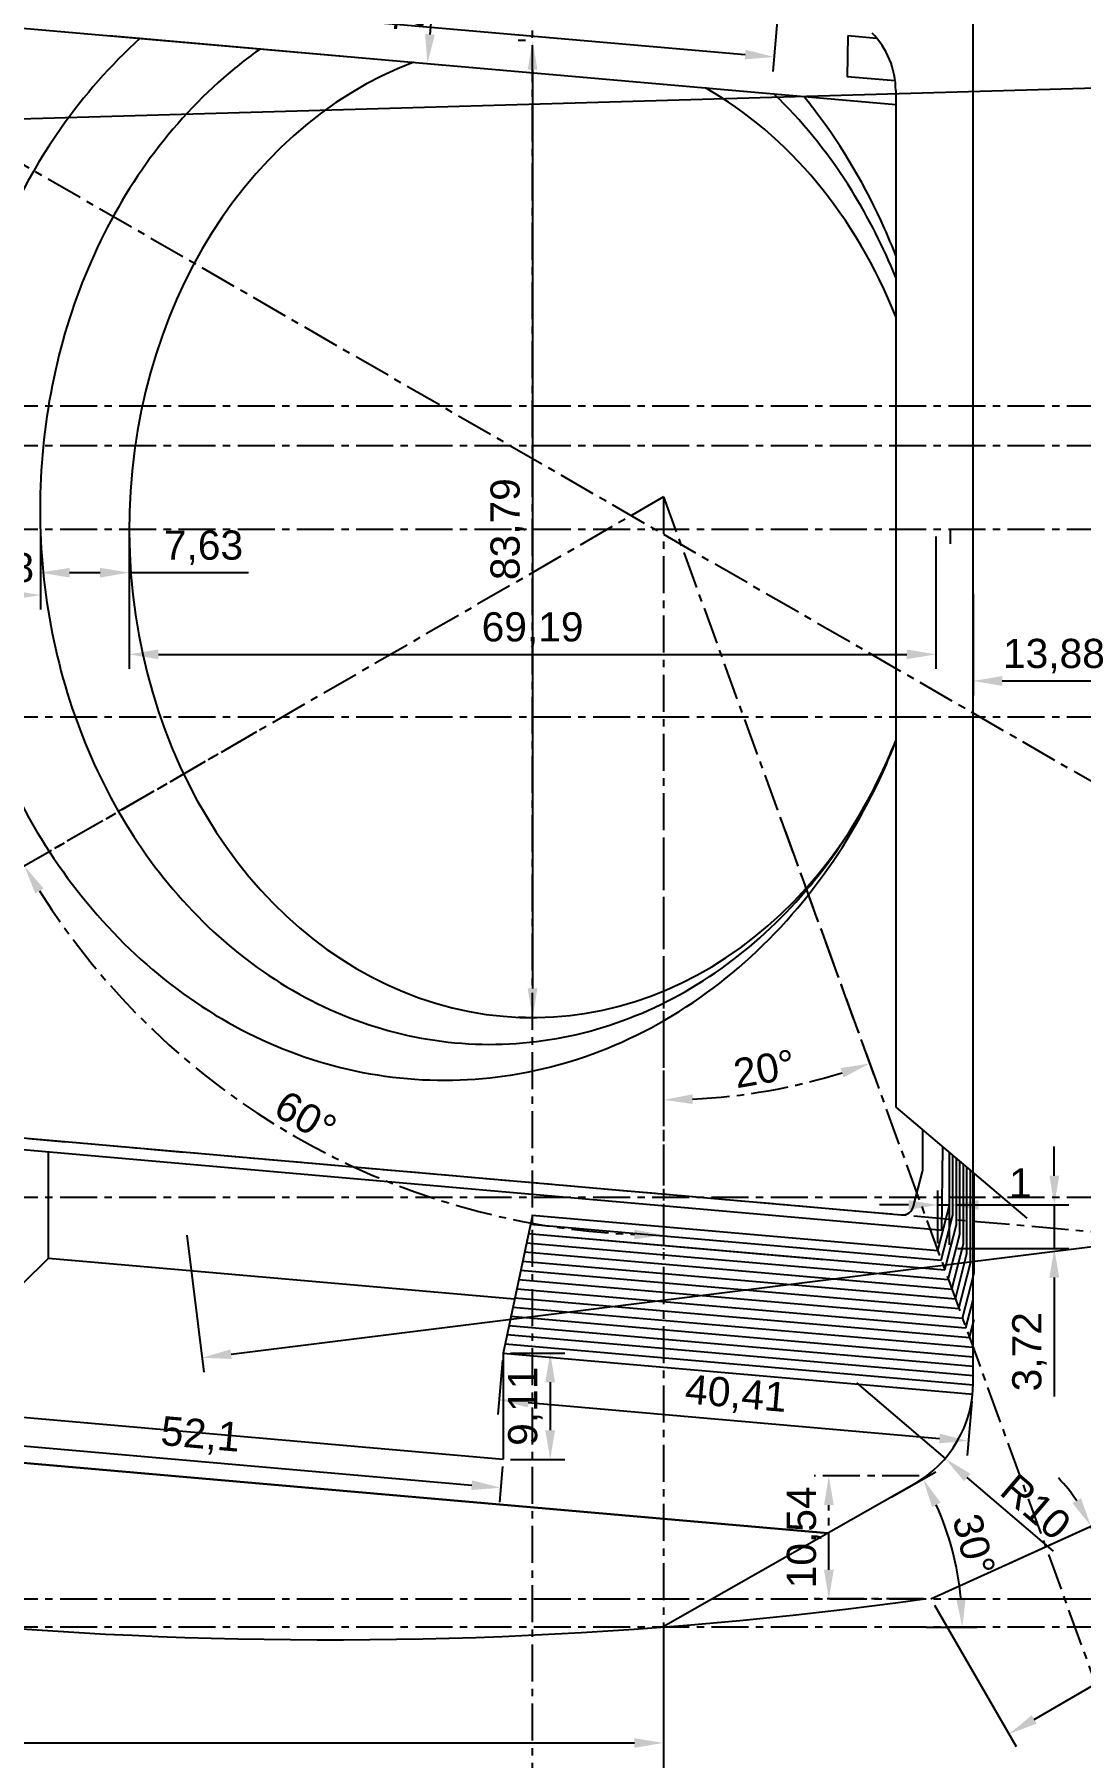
# Model space of a CAD drawing. Header units: millimetres. Extents: x -148 to 420, y -73 to 454.
# Drawn here: x -13.3 to 76.5, y -48.8 to 98.9 of the extents above; entities that cross this region are included whole.
import ezdxf

# ---------------------------------------------------------------- set-up
doc = ezdxf.new("R2010")
doc.units = ezdxf.units.MM
doc.header["$LTSCALE"] = 0.1
doc.linetypes.add('CENTER', pattern=[50.8, 31.75, -6.35, 6.35, -6.35])
doc.layers.add('axe', color=10, linetype='CENTER')
doc.layers.add('ls', color=7, linetype='Continuous')
doc.styles.get("Standard").update_dxf_attribs({"font": 'arial.ttf'})
doc.dimstyles.new('ISO-25', dxfattribs={"dimtxt": 2.5, "dimasz": 2.5, "dimexe": 1.25, "dimexo": 0.625, "dimtad": 1, "dimtxsty": 'Standard', "dimcen": 2.5, "dimadec": 0, "dimazin": 0, "dimtfac": 1, "dimtmove": 0, "dimatfit": 3, "dimfxl": 1, "dimarcsym": 0})

# ---------------------------------------------------------------- blocks, each defined once
blk = doc.blocks.new('*D1')
at = {"layer": 'axe', "color": 0, "lineweight": -2, "transparency": 16777216}
for p, q in [((5.78, 39.13), (-15.22, 27)), ((40.69, 18.98), (40.69, -5.27))]:
    blk.add_line(p, q, dxfattribs=at)
blk.add_arc((40.69, 59.28), 63.3, 212.2629, 267.7371, dxfattribs=at)
at = {"layer": 'axe', "color": 0, "transparency": 16777216}
for points in [[(-13.2, 25.27), (-12.48, 25.7), (-14.13, 27.63)], [(38.2, -3.56), (38.18, -4.39), (40.69, -4.02)]]:
    blk.add_solid(points, dxfattribs=at)
at = {"layer": 'Defpoints', "color": 0, "transparency": 16777216}
for p in [(40.69, 59.28), (6.33, 39.44), (40.69, 19.6), (0, 10.79)]:
    blk.add_point(p, dxfattribs=at)
at = {"layer": 'axe', "color": 0, "transparency": 16777216, "insert": (9.99, 6.1), "char_height": 2.5, "attachment_point": 5, "rotation": 330}
blk.add_mtext('60°', dxfattribs=at)
blk = doc.blocks.new('*D2')
at = {"layer": 'axe', "color": 0, "lineweight": -2, "transparency": 16777216}
for p, q in [((50.7, 31.78), (58.8, 9.52)), ((40.69, 30.01), (40.69, 6.32))]:
    blk.add_line(p, q, dxfattribs=at)
blk.add_arc((40.69, 59.28), 51.71, 272.7705, 287.2295, dxfattribs=at)
at = {"layer": 'axe', "color": 0, "transparency": 16777216}
for points in [[(55.87, 10.29), (56.14, 9.5), (58.37, 10.69)], [(43.2, 7.22), (43.18, 8.05), (40.69, 7.57)]]:
    blk.add_solid(points, dxfattribs=at)
at = {"layer": 'Defpoints', "color": 0, "transparency": 16777216}
for p in [(40.69, 59.28), (50.48, 32.37), (40.69, 30.64), (46.69, 7.92)]:
    blk.add_point(p, dxfattribs=at)
at = {"layer": 'axe', "color": 0, "transparency": 16777216, "insert": (49.34, 10.23), "char_height": 2.5, "attachment_point": 5, "rotation": 10}
blk.add_mtext('20°', dxfattribs=at)
blk = doc.blocks.new('*D12')
at = {"layer": 'Defpoints', "color": 0, "transparency": 16777216}
for p in [(-24.96, -18.71), (26.94, -23.26), (26.73, -25.69)]:
    blk.add_point(p, dxfattribs=at)
at = {"layer": 'ls', "color": 0, "lineweight": -2, "transparency": 16777216}
for p, q in [((-25.02, -19.34), (-25.29, -22.39)), ((-22.69, -21.36), (24.24, -25.47)), ((26.89, -23.88), (26.62, -26.93))]:
    blk.add_line(p, q, dxfattribs=at)
at = {"layer": 'ls', "color": 0, "transparency": 16777216}
for points in [[(-22.65, -20.95), (-22.72, -21.78), (-25.18, -21.15)], [(24.27, -25.06), (24.2, -25.89), (26.73, -25.69)]]:
    blk.add_solid(points, dxfattribs=at)
at = {"layer": 'ls', "color": 0, "transparency": 16777216, "insert": (0.96, -21.3), "char_height": 2.5, "attachment_point": 5, "rotation": 355}
blk.add_mtext('52,1', dxfattribs=at)
blk = doc.blocks.new('*D13')
at = {"layer": 'Defpoints', "color": 0, "transparency": 16777216}
for p in [(26.94, -14.14), (26.94, -23.26), (30.97, -23.26)]:
    blk.add_point(p, dxfattribs=at)
at = {"layer": 'ls', "color": 0, "lineweight": -2, "transparency": 16777216}
for p, q in [((27.57, -14.14), (32.22, -14.14)), ((30.97, -16.64), (30.97, -20.76)), ((27.57, -23.26), (32.22, -23.26))]:
    blk.add_line(p, q, dxfattribs=at)
at = {"layer": 'ls', "color": 0, "transparency": 16777216}
for points in [[(30.55, -16.64), (31.39, -16.64), (30.97, -14.14)], [(30.55, -20.76), (31.39, -20.76), (30.97, -23.26)]]:
    blk.add_solid(points, dxfattribs=at)
at = {"layer": 'ls', "color": 0, "transparency": 16777216, "insert": (28.84, -18.7), "char_height": 2.5, "attachment_point": 5, "rotation": 90}
blk.add_mtext('9,11', dxfattribs=at)
blk = doc.blocks.new('*D14')
at = {"layer": 'Defpoints', "color": 0, "transparency": 16777216}
for p in [(26.94, -14.14), (67.2, -17.66), (66.84, -21.69)]:
    blk.add_point(p, dxfattribs=at)
at = {"layer": 'ls', "color": 0, "lineweight": -2, "transparency": 16777216}
for p, q in [((26.89, -14.76), (26.48, -19.41)), ((29.08, -18.38), (64.35, -21.47)), ((67.14, -18.29), (66.73, -22.93))]:
    blk.add_line(p, q, dxfattribs=at)
at = {"layer": 'ls', "color": 0, "transparency": 16777216}
for points in [[(29.12, -17.97), (29.04, -18.8), (26.59, -18.16)], [(64.39, -21.05), (64.32, -21.88), (66.84, -21.69)]]:
    blk.add_solid(points, dxfattribs=at)
at = {"layer": 'ls', "color": 0, "transparency": 16777216, "insert": (46.9, -17.81), "char_height": 2.5, "attachment_point": 5, "rotation": 355}
blk.add_mtext('40,41', dxfattribs=at)
blk = doc.blocks.new('*D15')
at = {"layer": 'Defpoints', "color": 0, "transparency": 16777216}
for p in [(65.21, -1.44), (65.29, -5.17), (74.21, -5.17)]:
    blk.add_point(p, dxfattribs=at)
at = {"layer": 'ls', "color": 0, "lineweight": -2, "transparency": 16777216}
for p, q in [((74.21, 1.06), (74.21, 3.56)), ((65.84, -1.44), (75.46, -1.44)), ((74.21, -1.44), (74.21, -5.17)), ((65.91, -5.17), (75.46, -5.17)), ((74.21, -7.67), (74.21, -17.88))]:
    blk.add_line(p, q, dxfattribs=at)
at = {"layer": 'ls', "color": 0, "transparency": 16777216}
for points in [[(73.79, 1.06), (74.63, 1.06), (74.21, -1.44)], [(73.79, -7.67), (74.63, -7.67), (74.21, -5.17)]]:
    blk.add_solid(points, dxfattribs=at)
at = {"layer": 'ls', "color": 0, "transparency": 16777216, "insert": (72.08, -14.03), "char_height": 2.5, "attachment_point": 5, "rotation": 90}
blk.add_mtext('3,72', dxfattribs=at)
blk = doc.blocks.new('*D16')
at = {"layer": 'Defpoints', "color": 0, "transparency": 16777216}
for p in [(65.21, -1.44), (64.21, -5.36), (65.21, -5.48)]:
    blk.add_point(p, dxfattribs=at)
at = {"layer": 'ls', "color": 0, "lineweight": -2, "transparency": 16777216}
for p, q in [((61.71, -1.44), (59.21, -1.44)), ((64.21, -4.73), (64.21, -0.19)), ((64.21, -1.44), (65.21, -1.44)), ((65.21, -4.85), (65.21, -0.19)), ((67.71, -1.44), (72.38, -1.44))]:
    blk.add_line(p, q, dxfattribs=at)
at = {"layer": 'ls', "color": 0, "transparency": 16777216}
for points in [[(61.71, -1.03), (61.71, -1.86), (64.21, -1.44)], [(67.71, -1.03), (67.71, -1.86), (65.21, -1.44)]]:
    blk.add_solid(points, dxfattribs=at)
at = {"layer": 'ls', "color": 0, "transparency": 16777216, "insert": (71.3, 0.44), "char_height": 2.5, "attachment_point": 5}
blk.add_mtext('1', dxfattribs=at)
blk = doc.blocks.new('*D21')
at = {"layer": 'Defpoints', "color": 0, "transparency": 16777216}
for p in [(57.24, -16.69), (64.84, -23.18)]:
    blk.add_point(p, dxfattribs=at)
at = {"layer": 'ls', "color": 0, "lineweight": -2, "transparency": 16777216}
for p, q in [((57.24, -16.69), (64.84, -23.18)), ((74.13, -31.12), (66.74, -24.81))]:
    blk.add_line(p, q, dxfattribs=at)
at = {"layer": 'ls', "color": 0, "transparency": 16777216}
blk.add_solid([(67.01, -24.49), (66.47, -25.13), (64.84, -23.18)], dxfattribs=at)
at = {"layer": 'ls', "color": 0, "transparency": 16777216, "insert": (72.62, -27.33), "char_height": 2.5, "attachment_point": 5, "rotation": 319.4649}
blk.add_mtext('R10', dxfattribs=at)
blk = doc.blocks.new('*D27')
at = {"layer": 'Defpoints', "color": 0, "transparency": 16777216}
for p in [(29.46, 98.42), (29.46, 14.63), (29.46, 14.63)]:
    blk.add_point(p, dxfattribs=at)
at = {"layer": 'ls', "color": 0, "lineweight": -2, "transparency": 16777216}
for p, q in [((28.84, 98.42), (28.21, 98.42)), ((29.46, 95.92), (29.46, 17.13)), ((28.84, 14.63), (28.21, 14.63))]:
    blk.add_line(p, q, dxfattribs=at)
at = {"layer": 'ls', "color": 0, "transparency": 16777216}
for points in [[(29.04, 95.92), (29.88, 95.92), (29.46, 98.42)], [(29.04, 17.13), (29.88, 17.13), (29.46, 14.63)]]:
    blk.add_solid(points, dxfattribs=at)
at = {"layer": 'ls', "color": 0, "transparency": 16777216, "insert": (27.33, 56.52), "char_height": 2.5, "attachment_point": 5, "rotation": 90}
blk.add_mtext('83,79', dxfattribs=at)
blk = doc.blocks.new('*D28')
at = {"layer": 'Defpoints', "color": 0, "transparency": 16777216}
for p in [(-12.76, 56.52), (-5.14, 56.52), (-5.14, 52.79)]:
    blk.add_point(p, dxfattribs=at)
at = {"layer": 'ls', "color": 0, "lineweight": -2, "transparency": 16777216}
for p, q in [((-12.76, 55.9), (-12.76, 51.54)), ((-5.14, 55.9), (-5.14, 51.54)), ((-10.26, 52.79), (-7.64, 52.79)), ((-5.14, 52.79), (5.09, 52.79))]:
    blk.add_line(p, q, dxfattribs=at)
at = {"layer": 'ls', "color": 0, "transparency": 16777216}
for points in [[(-10.26, 53.2), (-10.26, 52.37), (-12.76, 52.79)], [(-7.64, 53.2), (-7.64, 52.37), (-5.14, 52.79)]]:
    blk.add_solid(points, dxfattribs=at)
at = {"layer": 'ls', "color": 0, "transparency": 16777216, "insert": (1.23, 54.92), "char_height": 2.5, "attachment_point": 5}
blk.add_mtext('7,63', dxfattribs=at)
blk = doc.blocks.new('*D29')
at = {"layer": 'Defpoints', "color": 0, "transparency": 16777216}
for p in [(-20.64, 56.52), (-12.76, 56.52), (-12.76, 50.87)]:
    blk.add_point(p, dxfattribs=at)
at = {"layer": 'ls', "color": 0, "lineweight": -2, "transparency": 16777216}
for p, q in [((-20.64, 55.9), (-20.64, 49.62)), ((-12.76, 55.9), (-12.76, 49.62)), ((-18.14, 50.87), (-15.26, 50.87))]:
    blk.add_line(p, q, dxfattribs=at)
at = {"layer": 'ls', "color": 0, "transparency": 16777216}
for points in [[(-18.14, 51.28), (-18.14, 50.45), (-20.64, 50.87)], [(-15.26, 51.28), (-15.26, 50.45), (-12.76, 50.87)]]:
    blk.add_solid(points, dxfattribs=at)
at = {"layer": 'ls', "color": 0, "transparency": 16777216, "insert": (-16.7, 52.99), "char_height": 2.5, "attachment_point": 5}
blk.add_mtext('7,88', dxfattribs=at)
blk = doc.blocks.new('*D30')
at = {"layer": 'Defpoints', "color": 0, "transparency": 16777216}
for p in [(-5.14, 56.52), (64.06, 56.52), (64.06, 45.78)]:
    blk.add_point(p, dxfattribs=at)
at = {"layer": 'ls', "color": 0, "lineweight": -2, "transparency": 16777216}
for p, q in [((-5.14, 55.9), (-5.14, 44.53)), ((64.06, 55.9), (64.06, 44.53)), ((-2.64, 45.78), (61.56, 45.78))]:
    blk.add_line(p, q, dxfattribs=at)
at = {"layer": 'ls', "color": 0, "transparency": 16777216}
for points in [[(-2.64, 46.2), (-2.64, 45.37), (-5.14, 45.78)], [(61.56, 46.2), (61.56, 45.37), (64.06, 45.78)]]:
    blk.add_solid(points, dxfattribs=at)
at = {"layer": 'ls', "color": 0, "transparency": 16777216, "insert": (29.46, 47.91), "char_height": 2.5, "attachment_point": 5}
blk.add_mtext('69,19', dxfattribs=at)
blk = doc.blocks.new('*D31')
at = {"layer": 'Defpoints', "color": 0, "transparency": 16777216}
for p in [(12.04, 334.58), (-19.89, -37.37)]:
    blk.add_point(p, dxfattribs=at)
at = {"layer": 'ls', "color": 0, "lineweight": -2, "transparency": 16777216}
blk.add_line((-18.27, -18.44), (-19.68, -34.88), dxfattribs=at)
at = {"layer": 'ls', "color": 0, "transparency": 16777216}
blk.add_solid([(-20.1, -34.84), (-19.27, -34.91), (-19.89, -37.37)], dxfattribs=at)
at = {"layer": 'ls', "color": 0, "transparency": 16777216, "insert": (-20.99, -25.23), "char_height": 2.5, "attachment_point": 5, "rotation": 85.0925}
blk.add_mtext('R373,32', dxfattribs=at)
blk = doc.blocks.new('*D45')
at = {"layer": 'axe', "color": 0, "lineweight": -2, "transparency": 16777216}
for p, q in [((62.62, -24.68), (53.62, -24.68)), ((54.87, -32.73), (54.87, -27.18)), ((62.98, -35.23), (53.62, -35.23))]:
    blk.add_line(p, q, dxfattribs=at)
at = {"layer": 'axe', "color": 0, "transparency": 16777216}
for points in [[(54.46, -27.18), (55.29, -27.18), (54.87, -24.68)], [(54.46, -32.73), (55.29, -32.73), (54.87, -35.23)]]:
    blk.add_solid(points, dxfattribs=at)
at = {"layer": 'Defpoints', "color": 0, "transparency": 16777216}
for p in [(54.87, -24.68), (63.24, -24.68), (63.61, -35.23)]:
    blk.add_point(p, dxfattribs=at)
at = {"layer": 'axe', "color": 0, "transparency": 16777216, "insert": (52.75, -29.95), "char_height": 2.5, "attachment_point": 5, "rotation": 90}
blk.add_mtext('10,54', dxfattribs=at)
blk = doc.blocks.new('*D46')
at = {"layer": 'Defpoints', "color": 0, "transparency": 16777216}
for p in [(69.86, -32.39), (78.55, -33.09), (63.61, -35.23), (70.47, -35.23)]:
    blk.add_point(p, dxfattribs=at)
at = {"layer": 'ls', "color": 0, "lineweight": -2, "transparency": 16777216}
for p, q in [((70.43, -32.13), (78.49, -28.47)), ((71.1, -35.23), (79.95, -35.23))]:
    blk.add_line(p, q, dxfattribs=at)
for start, end in [(33.9159, 43.417), (360, 24.4148), (340.9977, 350.4989)]:
    blk.add_arc((63.61, -35.23), 15.09, start, end, dxfattribs=at)
at = {"layer": 'ls', "color": 0, "transparency": 16777216}
for points in [[(76.5, -26.6), (75.77, -27.01), (77.35, -28.99)], [(78.08, -37.68), (78.91, -37.75), (78.7, -35.23)]]:
    blk.add_solid(points, dxfattribs=at)
at = {"layer": 'ls', "color": 0, "transparency": 16777216, "insert": (80.2, -31.64), "char_height": 2.5, "attachment_point": 5, "rotation": 282.2074}
blk.add_mtext('24°', dxfattribs=at)
blk = doc.blocks.new('*D47')
at = {"layer": 'Defpoints', "color": 0, "transparency": 16777216}
for p in [(59.73, -26.78), (65.94, -33.23), (40.69, -37.62), (62.6, -37.64)]:
    blk.add_point(p, dxfattribs=at)
at = {"layer": 'ls', "color": 0, "lineweight": -2, "transparency": 16777216}
for p, q in [((60.27, -26.47), (64.05, -24.32)), ((63.23, -37.64), (67.57, -37.64))]:
    blk.add_line(p, q, dxfattribs=at)
blk.add_arc((40.69, -37.62), 25.63, 5.5584, 24.0785, dxfattribs=at)
at = {"layer": 'ls', "color": 0, "transparency": 16777216}
for points in [[(63.72, -27.36), (64.46, -26.98), (62.96, -24.94)], [(66.62, -35.12), (65.78, -35.16), (66.32, -37.64)]]:
    blk.add_solid(points, dxfattribs=at)
at = {"layer": 'ls', "color": 0, "transparency": 16777216, "insert": (67.31, -30.58), "char_height": 2.5, "attachment_point": 5, "rotation": 284.8185}
blk.add_mtext('30°', dxfattribs=at)
blk = doc.blocks.new('*D48')
at = {"layer": 'Defpoints', "color": 0, "transparency": 16777216}
for p in [(-81.12, -26.93), (40.69, -37.64), (40.69, -47.58)]:
    blk.add_point(p, dxfattribs=at)
at = {"layer": 'ls', "color": 0, "lineweight": -2, "transparency": 16777216}
for p, q in [((-81.12, -27.55), (-81.12, -48.83)), ((40.69, -38.26), (40.69, -48.83)), ((-78.62, -47.58), (38.19, -47.58))]:
    blk.add_line(p, q, dxfattribs=at)
at = {"layer": 'ls', "color": 0, "transparency": 16777216}
for points in [[(-78.62, -47.17), (-78.62, -48), (-81.12, -47.58)], [(38.19, -47.17), (38.19, -48), (40.69, -47.58)]]:
    blk.add_solid(points, dxfattribs=at)
at = {"layer": 'ls', "color": 0, "transparency": 16777216, "insert": (-20.21, -45.46), "char_height": 2.5, "attachment_point": 5}
blk.add_mtext('121,8', dxfattribs=at)
blk = doc.blocks.new('*D51')
at = {"layer": 'Defpoints', "color": 0, "transparency": 16777216}
for p in [(101.22, -13.43), (107.93, -25.02), (63.61, -35.23)]:
    blk.add_point(p, dxfattribs=at)
at = {"layer": 'ls', "color": 0, "lineweight": -2, "transparency": 16777216}
for p, q in [((101.53, -13.97), (108.56, -26.1)), ((72.49, -45.56), (105.77, -26.27)), ((63.92, -35.77), (70.95, -47.9))]:
    blk.add_line(p, q, dxfattribs=at)
at = {"layer": 'ls', "color": 0, "transparency": 16777216}
for points in [[(105.56, -25.91), (105.98, -26.63), (107.93, -25.02)], [(72.28, -45.2), (72.7, -45.92), (70.33, -46.82)]]:
    blk.add_solid(points, dxfattribs=at)
at = {"layer": 'ls', "color": 0, "transparency": 16777216, "insert": (88.06, -34.08), "char_height": 2.5, "attachment_point": 5, "rotation": 30.0958}
blk.add_mtext('43,47', dxfattribs=at)
blk = doc.blocks.new('*D56')
at = {"layer": 'Defpoints', "color": 0, "transparency": 16777216}
for p in [(-32.59, 108.29), (50.54, 101.04), (50.19, 97.01)]:
    blk.add_point(p, dxfattribs=at)
at = {"layer": 'ls', "color": 0, "lineweight": -2, "transparency": 16777216}
for p, q in [((-32.65, 107.67), (-33.05, 103.01)), ((-30.45, 104.04), (47.7, 97.22)), ((50.48, 100.42), (50.08, 95.76))]:
    blk.add_line(p, q, dxfattribs=at)
at = {"layer": 'ls', "color": 0, "transparency": 16777216}
for points in [[(-30.42, 104.45), (-30.49, 103.62), (-32.95, 104.25)], [(47.73, 97.64), (47.66, 96.81), (50.19, 97.01)]]:
    blk.add_solid(points, dxfattribs=at)
at = {"layer": 'ls', "color": 0, "transparency": 16777216, "insert": (8.8, 102.75), "char_height": 2.5, "attachment_point": 5, "rotation": 355.0162}
blk.add_mtext('83,45', dxfattribs=at)
blk = doc.blocks.new('*D61')
at = {"layer": 'Defpoints', "color": 0, "transparency": 16777216}
for p in [(-6.86, 105.87), (-7.47, 98.9), (20.44, 96.46)]:
    blk.add_point(p, dxfattribs=at)
at = {"layer": 'ls', "color": 0, "lineweight": -2, "transparency": 16777216}
for p, q in [((-6.24, 105.82), (22.29, 103.32)), ((20.83, 100.94), (20.66, 98.95)), ((-6.85, 98.85), (21.68, 96.35))]:
    blk.add_line(p, q, dxfattribs=at)
at = {"layer": 'ls', "color": 0, "transparency": 16777216}
for points in [[(20.42, 100.98), (21.25, 100.91), (21.05, 103.43)], [(20.24, 98.99), (21.07, 98.91), (20.44, 96.46)]]:
    blk.add_solid(points, dxfattribs=at)
at = {"layer": 'ls', "color": 0, "transparency": 16777216, "insert": (18.88, 100.11), "char_height": 2.5, "attachment_point": 5, "rotation": 85}
blk.add_mtext('7', dxfattribs=at)
blk = doc.blocks.new('*D69')
at = {"layer": 'Defpoints', "color": 0, "transparency": 16777216}
for p in [(388.68, 45.26), (390.07, 34.11), (-0.28, -3.4)]:
    blk.add_point(p, dxfattribs=at)
at = {"layer": 'ls', "color": 0, "lineweight": -2, "transparency": 16777216}
for p, q in [((388.75, 44.64), (390.23, 32.87)), ((3.6, -14.24), (387.59, 33.8)), ((-0.2, -4.02), (1.27, -15.79))]:
    blk.add_line(p, q, dxfattribs=at)
at = {"layer": 'ls', "color": 0, "transparency": 16777216}
for points in [[(387.54, 34.21), (387.64, 33.39), (390.07, 34.11)], [(3.54, -13.83), (3.65, -14.65), (1.11, -14.55)]]:
    blk.add_solid(points, dxfattribs=at)
at = {"layer": 'ls', "color": 0, "transparency": 16777216, "insert": (195.33, 11.89), "char_height": 2.5, "attachment_point": 5, "rotation": 7.1309}
blk.add_mtext('391,99', dxfattribs=at)
blk = doc.blocks.new('*D75')
at = {"layer": 'Defpoints', "color": 0, "transparency": 16777216}
for p in [(183.86, 85.75), (19.38, 64.84)]:
    blk.add_point(p, dxfattribs=at)
at = {"layer": 'ls', "color": 0, "lineweight": -2, "transparency": 16777216}
blk.add_line((165.47, 83.41), (181.38, 85.44), dxfattribs=at)
at = {"layer": 'ls', "color": 0, "transparency": 16777216}
blk.add_solid([(181.33, 85.85), (181.44, 85.02), (183.86, 85.75)], dxfattribs=at)
at = {"layer": 'ls', "color": 0, "transparency": 16777216, "insert": (171.92, 86.38), "char_height": 2.5, "attachment_point": 5, "rotation": 7.2466}
blk.add_mtext('R165,81', dxfattribs=at)
blk = doc.blocks.new('*D79')
at = {"layer": 'Defpoints', "color": 0, "transparency": 16777216}
for p in [(67.24, 51.6), (81.12, 51.6), (81.12, 43.5)]:
    blk.add_point(p, dxfattribs=at)
at = {"layer": 'ls', "color": 0, "lineweight": -2, "transparency": 16777216}
for p, q in [((67.24, 50.98), (67.24, 42.25)), ((81.12, 50.98), (81.12, 42.25)), ((69.74, 43.5), (78.62, 43.5))]:
    blk.add_line(p, q, dxfattribs=at)
at = {"layer": 'ls', "color": 0, "transparency": 16777216}
for points in [[(69.74, 43.92), (69.74, 43.08), (67.24, 43.5)], [(78.62, 43.92), (78.62, 43.08), (81.12, 43.5)]]:
    blk.add_solid(points, dxfattribs=at)
at = {"layer": 'ls', "color": 0, "transparency": 16777216, "insert": (74.18, 45.63), "char_height": 2.5, "attachment_point": 5}
blk.add_mtext('13,88', dxfattribs=at)
blk = doc.blocks.new('*D101')
at = {"layer": 'Defpoints', "color": 0, "transparency": 16777216}
for p in [(114.2, 95.4), (-84.7, 89.7)]:
    blk.add_point(p, dxfattribs=at)
at = {"layer": 'ls', "color": 0, "lineweight": -2, "transparency": 16777216}
for p, q in [((-84.7, 89.7), (114.2, 95.4)), ((133.22, 95.94), (116.7, 95.47))]:
    blk.add_line(p, q, dxfattribs=at)
at = {"layer": 'ls', "color": 0, "transparency": 16777216}
blk.add_solid([(116.68, 95.88), (116.71, 95.05), (114.2, 95.4)], dxfattribs=at)
at = {"layer": 'ls', "color": 0, "transparency": 16777216, "insert": (126.14, 97.87), "char_height": 2.5, "attachment_point": 5, "rotation": 1.641}
blk.add_mtext('R198,98', dxfattribs=at)

msp = doc.modelspace()

# ---------------------------------------------------------------- linework, layer by layer
at = {"layer": 'axe'}
for p, direction in [((29.462, 56.524), (0, 1)), ((-47.813, 107.168), (-0.8660254, 0.5)), ((87.584, 67.089), (1, 0)), ((105.384, 63.702), (1, 0)), ((29.462, 56.524), (1, 0)), ((168.994, 40.427), (1, 0)), ((-36.033, 6.211), (0.9961947, -0.0871557)), ((193.653, -0.786), (1, 0)), ((63.608, -35.225), (1, 0)), ((40.667, -37.637), (1, 0))]:
    msp.add_xline(p, direction, dxfattribs=at)
for direction in [(-0.8660254, -0.5), (0.3420201, -0.9396926), (0, -1)]:
    msp.add_ray((40.689, 59.279), direction, dxfattribs=at)
msp.add_arc((40.689, -37.625), 21.914, 6.05513, 6.28717, dxfattribs=at)
at = {"layer": 'ls'}
for p, q in [((-40.945, 101.83), (60.611, 92.945)), ((67.244, -16.685), (67.244, 99.83)), ((56.495, 98.826), (56.446, 95.317)), ((58.991, 98.607), (56.495, 98.826)), ((60.562, 94.957), (56.446, 95.317)), ((60.611, 94.13), (60.611, 6.942)), ((62.929, 56.514), (62.929, 56.524)), ((65.281, 56.524), (65.265, 55.249)), ((-45.564, 6.042), (64.685, -3.604)), ((-41.042, 6.65), (61.087, -2.285)), ((60.611, 6.942), (71.846, -2.582)), ((62.929, 1.679), (62.929, 4.976)), ((-12.075, -6.001), (-12.075, 3.112)), ((64.624, 3.54), (64.536, -3.591)), ((65.211, -1.445), (65.211, 3.043)), ((65.512, -2.274), (65.512, 2.787)), ((65.814, -3.104), (65.814, 2.531)), ((66.116, -3.933), (66.116, 2.275)), ((66.418, -4.763), (66.418, 2.019)), ((66.72, -5.592), (66.72, 1.763)), ((67.022, -6.422), (67.022, 1.507)), ((62.143, -1.536), (62.899, 1.432)), ((67.324, -7.251), (67.324, 1.251)), ((64.214, -5.358), (65.211, -1.445)), ((29.462, -2.317), (26.94, -14.142)), ((29.414, -2.313), (64.214, -5.358)), ((64.516, -6.187), (65.512, -2.274)), ((29.084, -3.89), (64.818, -7.017)), ((29.084, -3.89), (54.462, -6.11)), ((29.249, -3.102), (64.516, -6.187)), ((64.818, -7.017), (65.814, -3.104)), ((65.12, -7.846), (66.116, -3.933)), ((28.754, -5.467), (65.422, -8.675)), ((28.919, -4.679), (65.12, -7.846)), ((65.422, -8.675), (66.418, -4.763)), ((65.724, -9.505), (66.72, -5.592)), ((-24.964, -18.714), (-12.075, -6.001)), ((-12.075, -6.001), (27.911, -9.5)), ((28.425, -7.045), (66.026, -10.334)), ((28.589, -6.256), (65.724, -9.505)), ((66.026, -10.334), (67.022, -6.422)), ((66.328, -11.164), (67.324, -7.251)), ((28.095, -8.622), (66.63, -11.993)), ((28.26, -7.833), (66.328, -11.164)), ((27.765, -10.199), (67.233, -13.652)), ((27.93, -9.411), (66.932, -12.823)), ((66.63, -11.993), (67.244, -9.581)), ((27.435, -11.776), (67.244, -15.259)), ((27.6, -10.988), (67.244, -14.456)), ((66.932, -12.823), (67.328, -11.264)), ((27.27, -12.565), (67.244, -16.062)), ((26.94, -14.142), (67.244, -17.668)), ((26.94, -14.142), (26.94, -23.255)), ((27.105, -13.354), (67.244, -16.865)), ((67.233, -13.652), (67.244, -13.612)), ((-66.236, -19.012), (54.777, -29.599)), ((54.777, -29.599), (-66.236, -19.012)), ((54.777, -29.599), (-66.236, -19.012)), ((54.777, -29.599), (-66.236, -19.012)), ((-24.964, -18.714), (26.94, -23.255)), ((63.608, -35.225), (89.678, -23.391)), ((62.194, -25.374), (40.667, -37.637))]:
    msp.add_line(p, q, dxfattribs=at)
for centre, radius, start, end in [((53.611, 94.13), 7, 0, 44.85911), ((61.929, 1.679), 1, 345.71618, 0), ((61.174, -1.289), 1, 265, 345.71618), ((57.244, -16.685), 10, 299.66903, 0), ((12.042, 334.585), 373.321, 255.54981, 277.85623)]:
    msp.add_arc(centre, radius, start, end, dxfattribs=at)
for start_param, end_param in [(0.2989161, 4.262173), (5.162605, 5.8400234), (5.162605, 5.8400234)]:
    msp.add_ellipse((29.462, 56.524), major_axis=(0, 41.895), ratio=0.8258014, start_param=start_param, end_param=end_param, dxfattribs=at)
for points, knots in [([(-4.209, 98.616), (-6.73, 96.33), (-9.009, 93.731), (-13.68, 87.079), (-15.845, 82.837), (-19.031, 73.844), (-20.053, 69.093), (-20.899, 59.46), (-20.722, 54.575), (-19.181, 45.051), (-17.816, 40.411), (-14.395, 32.702), (-12.561, 29.514), (-8.28, 23.678), (-5.836, 21.033), (-0.432, 16.448), (2.523, 14.511), (8.804, 11.492), (12.12, 10.414), (18.918, 9.214), (22.386, 9.096), (29.242, 9.834), (32.616, 10.688), (39.277, 13.378), (42.53, 15.271), (48.483, 19.901), (51.178, 22.634), (55.883, 28.741), (57.892, 32.113), (59.904, 36.555), (60.268, 37.42), (60.611, 38.296)], [0.6425677, 0.6425677, 0.6425677, 0.6425677, 0.8660496, 0.8660496, 1.1654831, 1.1654831, 1.4649166, 1.4649166, 1.7643501, 1.7643501, 2.0637836, 2.0637836, 2.2970692, 2.2970692, 2.5303548, 2.5303548, 2.7636404, 2.7636404, 2.9969259, 2.9969259, 3.2302115, 3.2302115, 3.4634971, 3.4634971, 3.7125759, 3.7125759, 3.9616548, 3.9616548, 4.2107336, 4.2107336, 4.2698969, 4.2698969, 4.2698969, 4.2698969]), ([(6.112, 97.713), (5.023, 96.946), (3.968, 96.117), (0.489, 93.081), (-1.745, 90.593), (-5.651, 85.087), (-7.322, 82.069), (-10.026, 75.67), (-11.059, 72.289), (-12.44, 65.341), (-12.789, 61.775), (-12.787, 54.644), (-12.436, 51.078), (-11.05, 44.132), (-10.015, 40.752), (-7.306, 34.355), (-5.633, 31.339), (-1.723, 25.836), (0.513, 23.35), (5.442, 19.056), (8.134, 17.249), (13.832, 14.438), (16.838, 13.434), (22.979, 12.308), (26.115, 12.186), (32.311, 12.836), (35.371, 13.608), (41.224, 15.981), (44.017, 17.582), (49.181, 21.501), (51.552, 23.818), (55.757, 29.024), (57.59, 31.913), (59.652, 36.101), (60.151, 37.219), (60.611, 38.36)], [6.8099689, 6.8099689, 6.8099689, 6.8099689, 6.9076272, 6.9076272, 7.1443167, 7.1443167, 7.3810062, 7.3810062, 7.6176957, 7.6176957, 7.8543852, 7.8543852, 8.0910747, 8.0910747, 8.3277641, 8.3277641, 8.5644536, 8.5644536, 8.8011431, 8.8011431, 9.0378326, 9.0378326, 9.2745221, 9.2745221, 9.5112116, 9.5112116, 9.7479011, 9.7479011, 9.9845905, 9.9845905, 10.22128, 10.22128, 10.4579695, 10.4579695, 10.5415816, 10.5415816, 10.5415816, 10.5415816]), ([(60.611, 78.096), (59.556, 80.713), (58.291, 83.214), (55.035, 88.446), (52.943, 91.093), (50.459, 93.567), (50.309, 93.714), (50.159, 93.859)], [11.44957344, 11.44957344, 11.44957344, 11.44957344, 11.64141694, 11.64141694, 11.87810643, 11.87810643, 11.89315712, 11.89315712, 11.89315712, 11.89315712]), ([(60.611, 80.003), (60.309, 80.775), (59.99, 81.539), (58.049, 85.894), (56.06, 89.283), (53.398, 92.787), (53.062, 93.214), (52.718, 93.635)], [5.15486519, 5.15486519, 5.15486519, 5.15486519, 5.20704889, 5.20704889, 5.45612772, 5.45612772, 5.49130371, 5.49130371, 5.49130371, 5.49130371])]:
    msp.add_open_spline(points, degree=3, knots=knots, dxfattribs=at)

# ---------------------------------------------------------------- dimensions: what is measured, and where the dimension line sits
at = {"layer": 'axe'}
for base, p1, p2, picture, middle in [((-0.002, 10.786), (6.326, 39.44), (40.689, 19.6), '*D1', (9.988, 6.104)), ((46.691, 7.921), (40.689, 30.638), (50.484, 32.366), '*D2', (49.337, 10.23))]:
    dim = msp.add_angular_dim_3p(base=base, center=(40.689, 59.279), p1=p1, p2=p2, dimstyle='ISO-25', dxfattribs=at)
    dim.commit()
    dim.dimension.update_dxf_attribs({"geometry": picture, "text_midpoint": middle})
dim = msp.add_linear_dim(base=(54.874, -24.685), p1=(63.608, -35.225), p2=(63.244, -24.685), angle=90, dimstyle='ISO-25', dxfattribs=at)
dim.commit()
dim.dimension.update_dxf_attribs({"geometry": '*D45', "text_midpoint": (52.747, -29.955)})
at = {"layer": 'ls'}
for center, mpoint, picture, middle in [((12.042, 334.585), (-19.894, -37.368), '*D31', (-18.868, -25.414)), ((19.376, 64.837), (183.864, 85.753), '*D75', (172.188, 84.269))]:
    dim = msp.add_radius_dim(center=center, mpoint=mpoint, dimstyle='ISO-25', dxfattribs=at)
    dim.commit()
    dim.dimension.update_dxf_attribs({"geometry": picture, "text_midpoint": middle, "dimtype": 164})
for p1, p2, distance, picture, middle in [((-32.594, 108.291), (50.538, 101.042), -4.052, '*D56', (8.805, 102.749)), ((-6.861, 105.874), (-7.471, 98.901), 28.016, '*D61', (18.876, 100.109)), ((67.244, 51.601), (81.12, 51.601), -8.102, '*D79', (74.182, 45.627)), ((-0.281, -3.395), (388.676, 45.265), -11.242, '*D69', (195.329, 11.89)), ((26.94, -14.142), (67.196, -17.664), -4.038, '*D14', (46.901, -17.806)), ((63.608, -35.225), (101.215, -13.429), -13.396, '*D51', (88.062, -34.076)), ((-24.964, -18.714), (26.94, -23.255), -2.442, '*D12', (0.961, -21.298))]:
    dim = msp.add_aligned_dim(p1=p1, p2=p2, distance=distance, dimstyle='ISO-25', dxfattribs=at)
    dim.commit()
    dim.dimension.update_dxf_attribs({"geometry": picture, "text_midpoint": middle})
for center, mpoint, picture, middle in [((-84.702, 89.698), (114.197, 95.396), '*D101', (126.144, 97.866)), ((57.244, -16.685), (64.844, -23.184), '*D21', (72.621, -27.333))]:
    dim = msp.add_radius_dim(center=center, mpoint=mpoint, dimstyle='ISO-25', dxfattribs=at)
    dim.commit()
    dim.dimension.update_dxf_attribs({"geometry": picture, "text_midpoint": middle})
for base, p1, p2, picture, middle in [((29.462, 14.63), (29.462, 98.419), (29.462, 14.63), '*D27', (27.334, 56.524)), ((74.209, -5.167), (65.211, -1.445), (65.289, -5.167), '*D15', (72.082, -14.025)), ((30.971, -23.255), (26.94, -14.142), (26.94, -23.255), '*D13', (28.844, -18.699))]:
    dim = msp.add_linear_dim(base=base, p1=p1, p2=p2, angle=90, dimstyle='ISO-25', dxfattribs=at)
    dim.commit()
    dim.dimension.update_dxf_attribs({"geometry": picture, "text_midpoint": middle})
for base, p1, p2, picture, middle in [((-12.761, 50.866), (-20.641, 56.524), (-12.761, 56.524), '*D29', (-16.701, 52.993)), ((-5.135, 52.788), (-12.761, 56.524), (-5.135, 56.524), '*D28', (1.227, 54.916)), ((64.058, 45.785), (-5.135, 56.524), (64.058, 56.524), '*D30', (29.462, 47.912)), ((65.211, -1.445), (64.214, -5.358), (65.211, -5.475), '*D16', (71.296, 0.435)), ((40.689, -47.583), (-81.115, -26.926), (40.689, -37.637), '*D48', (-20.213, -45.456))]:
    dim = msp.add_linear_dim(base=base, p1=p1, p2=p2, dimstyle='ISO-25', dxfattribs=at)
    dim.commit()
    dim.dimension.update_dxf_attribs({"geometry": picture, "text_midpoint": middle})
for base, center, p1, p2, picture, middle in [((65.941, -33.232), (40.689, -37.625), (62.602, -37.637), (59.729, -26.778), '*D47', (67.307, -30.583)), ((78.549, -33.089), (63.608, -35.225), (70.473, -35.225), (69.86, -32.387), '*D46', (80.198, -31.636))]:
    dim = msp.add_angular_dim_3p(base=base, center=center, p1=p1, p2=p2, dimstyle='ISO-25', dxfattribs=at)
    dim.commit()
    dim.dimension.update_dxf_attribs({"geometry": picture, "text_midpoint": middle})

doc.saveas('drawing.dxf')
